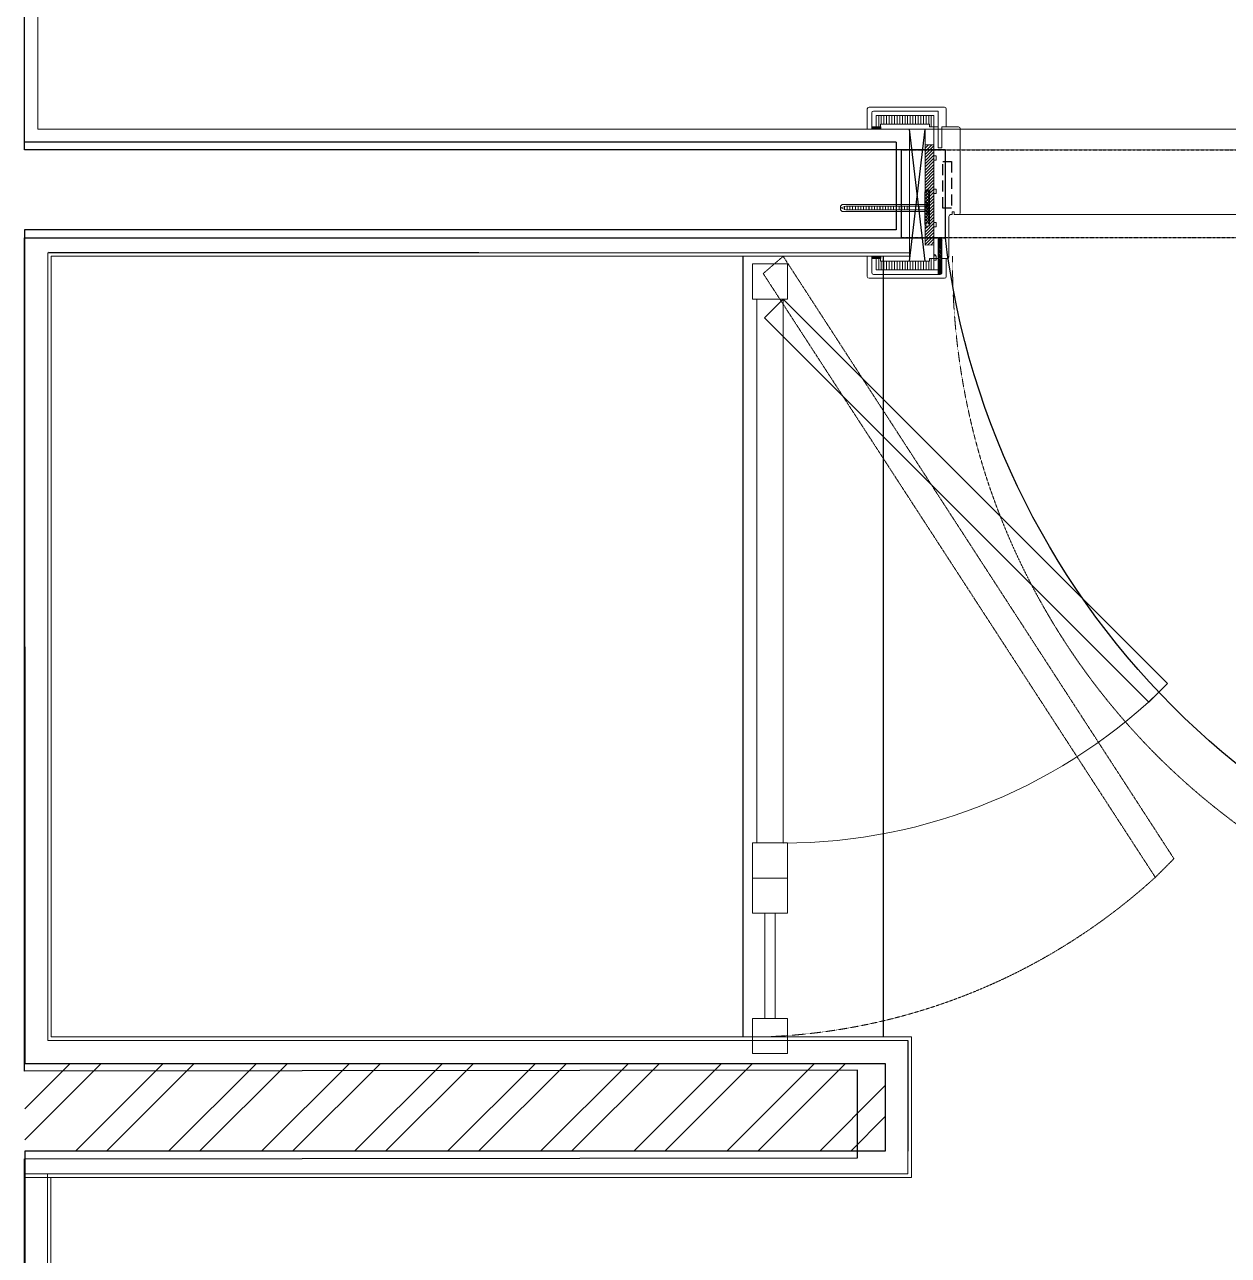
# Model space of a CAD drawing. Header units: millimetres. Extents: x 186805 to 449048, y 2167 to 51540.
# Drawn here: x 263244 to 264617, y 38972 to 40375 of the extents above; entities that cross this region are included whole.
import ezdxf

# ---------------------------------------------------------------- set-up
doc = ezdxf.new("R2010")
doc.units = ezdxf.units.MM
for name, pattern in [('BD$0$HIDDEN', [0.375, 0.25, -0.125]), ('HIDDEN', [0.375, 0.25, -0.125]), ('HIDDEN2', [0.1875, 0.125, -0.0625])]:
    doc.linetypes.add(name, pattern=pattern)
doc.layers.get('0').update_dxf_attribs({"linetype": 'CONTINUOUS'})
for name, color, linetype, lineweight in [('0-60x60-C', 3, 'CONTINUOUS', 13), ('0-AKL-P1 TILES', 8, 'CONTINUOUS', 13), ('0-akl-plasterline', 9, 'CONTINUOUS', 13), ('3117.NEW ID XR$0$BB$0$A-HATCH', 8, 'CONTINUOUS', 5), ('A-Door shower', 3, 'CONTINUOUS', 9), ('ARCHITRAVE', 2, 'CONTINUOUS', 13), ('BC$0$0-tiles', 9, 'CONTINUOUS', 5), ('BD$0$0-tiles', 9, 'CONTINUOUS', 5), ('BD$0$a-door', 8, 'CONTINUOUS', 9), ('Cabinet', 2, 'CONTINUOUS', 5), ('Countertop', 3, 'CONTINUOUS', 13)]:
    doc.layers.add(name, color=color, linetype=linetype, lineweight=lineweight)
for name, color, linetype in [('A-ABOVE DOOR', 1, 'HIDDEN2'), ('a-door', 4, 'CONTINUOUS'), ('a-wall', 140, 'CONTINUOUS'), ('HATCH', 8, 'CONTINUOUS'), ('ID-WALL AMENDED', 7, 'CONTINUOUS'), ('STEEL', 8, 'CONTINUOUS')]:
    doc.layers.add(name, color=color, linetype=linetype)

# ---------------------------------------------------------------- blocks, each defined once
blk = doc.blocks.new('A$C7C4A1575')
at = {"layer": 'A-ABOVE DOOR', "color": 8}
for p, q in [((34675.10926539917, 11399.99823794348), (33745.10926539917, 11399.99823794336)), ((33745.10926539917, 11299.99823794104), (34675.10926539893, 11299.99823794092))]:
    blk.add_line(p, q, dxfattribs=at)
at = {"layer": 'a-door', "color": 8}
for p, q in [((33745.10926539893, 11399.99823794383), (33795.10926539893, 11399.99823794389)), ((33795.10926539893, 11399.99823794389), (33795.10926539893, 11299.99823794354)), ((33795.10926539893, 11299.99823794354), (33745.10926539893, 11299.9982379436))]:
    blk.add_line(p, q, dxfattribs=at)
blk.add_arc((34701.23014231748, 11290.46032814475), 912.7176985627548, 94.78403882477518, 173.1071521719463, dxfattribs=at)
at = {"layer": 'A-Door shower', "color": 8}
for p, q in [((33589.10926539637, 12169.99823794336), (33589.1092653966, 12289.99823794342)), ((33601.10926539637, 12169.99823794336), (33601.1092653966, 12289.99823794319))]:
    blk.add_line(p, q, dxfattribs=at)
for points in [[(33575.1092653966, 12329.99823794319), (33615.1092653966, 12329.99823794319), (33615.1092653966, 12289.99823794319), (33575.1092653966, 12289.99823794319)], [(33575.1092653966, 12129.99823794336), (33615.1092653966, 12129.99823794307), (33615.1092653966, 12169.99823794336), (33575.1092653966, 12169.99823794336)], [(33575.1092653966, 12129.99823794336), (33615.1092653966, 12129.99823794307), (33615.1092653966, 12089.99823794313), (33575.1092653966, 12089.99823794342)], [(33580.1092653966, 12089.99823794348), (33610.1092653966, 12089.99823794348), (33610.1092653966, 11469.9982379436), (33580.10926539684, 11469.99823794342)], [(34027.3022662967, 11929.61764571493), (34048.51546973223, 11908.4044422794), (33610.1092653966, 11469.9982379436), (33588.89606196131, 11491.21144137895)], [(33575.10926539684, 11469.99823794336), (33615.10926539684, 11469.99823794325), (33615.10926539707, 11429.99823794336), (33575.10926539707, 11429.99823794336)]]:
    blk.add_lwpolyline(points, close=True, dxfattribs=at)
blk.add_arc((33610.10926539684, 11469.99823794348), 620.1814250684162, 46.38591785472401, 91.38591785629055, dxfattribs=at)
at = {"layer": 'a-wall', "color": 8}
for p, q in [((32745.10926539707, 14199.99823794366), (32745.10926539754, 12449.9982379436)), ((32745.10926539754, 12449.9982379436), (33695.09042352904, 12449.13029797826)), ((33695.09042352904, 12449.13029797826), (33695.09042352904, 12349.13029797838)), ((32745.1092653973, 12349.99823794418), (32745.10926539754, 11399.99823794342)), ((33695.09042352904, 12349.13029797838), (32745.1092653973, 12349.99823794418)), ((32745.10926539754, 11399.99823794342), (33745.10926539917, 11399.99823794336)), ((33745.10926539917, 11399.99823794336), (33745.10926539917, 11299.9982379436)), ((32745.10926539707, 11299.99823794336), (32745.1092653973, 9905.528554502846)), ((33745.10926539917, 11299.9982379436), (32745.10926539707, 11299.99823794336))]:
    blk.add_line(p, q, dxfattribs=at)
blk = doc.blocks.new('A$C32DD6ECA')
at = {"layer": '0-60x60-C', "color": 16, "xscale": 0.04183124983683228, "yscale": 0.04183124983683228, "zscale": 0.04183124983683228, "rotation": 180}
blk.add_blockref('A$C7C4A1575', (4397.082428284921, 2202.635936537234), dxfattribs=at)
blk = doc.blocks.new('A$C5C977968')
at = {"lineweight": 0}
h = blk.add_hatch(dxfattribs=at)
h.set_pattern_fill('LINE', color=256, scale=25, angle=90, style=0)
h.set_pattern_definition([(270, (3811.948413486651, -28108.41603056621), (3.125, -5.740342283542393e-16), [])])
h.paths.add_polyline_path([(2378.163744815451, 10704.24457529843), (2378.163744815451, 10700.24457529843), (2427.283714737569, 10700.24457529843), (2427.283714737569, 10704.24457529843)])
h = blk.add_hatch(dxfattribs=at)
h.set_pattern_fill('LINE', color=256, scale=25, angle=90, style=0)
h.set_pattern_definition([(270, (3836.855936553038, -28108.41603056621), (3.125, -5.740342283542393e-16), [])])
h.paths.add_polyline_path([(2403.071267881838, 10704.24457529843), (2403.071267881838, 10700.24457529843), (2452.191237803956, 10700.24457529843), (2452.191237803956, 10704.24457529843)])
at = {"layer": 'STEEL'}
h = blk.add_hatch(dxfattribs=at)
h.set_pattern_fill('ANSI37', color=256, scale=20, angle=180, style=0)
h.set_pattern_definition([(225, (3035.838337489229, 10821.50802540155), (1.767766952966368, -1.767766952966369), []), (315, (3035.838337489229, 10821.50802540155), (1.767766952966369, 1.767766952966368), [])])
edge = h.paths.add_edge_path()
edge.add_arc((2357.267989536573, 10683.78329475869), 2.5, 180, 360)
edge.add_arc((2357.267989536573, 10683.78329475869), 2.5, 180, 360, ccw=False)
edge = h.paths.add_edge_path()
edge.add_arc((2357.267989536573, 10720.62485499219), 2.5, 360, 540)
edge.add_line((2354.767989536573, 10683.78329475869), (2354.767989536573, 10720.62485499219))
edge.add_line((2359.767989536573, 10683.78329475869), (2359.767989536573, 10720.62485499219))
at = {"lineweight": 0}
for p, q in [((2352.767799182155, 10794.70412064444), (2352.767799182155, 10807.70412064444)), ((2355.767799182155, 10797.70412064444), (2355.767799182155, 10807.70412064441)), ((2358.767799182096, 10797.70412064444), (2358.767799182155, 10807.70412064441)), ((2361.767799182155, 10797.70412064444), (2361.767799182155, 10807.70412064444)), ((2364.767799182155, 10797.70412064444), (2364.767799182155, 10807.70412064441)), ((2367.767799182155, 10797.70412064441), (2367.767799182155, 10807.70412064441)), ((2370.767799182155, 10797.70412064441), (2370.767799182155, 10807.70412064438)), ((2373.767799182155, 10797.70412064441), (2373.767799182155, 10807.70412064444)), ((2376.767799182155, 10797.70412064441), (2376.767799182155, 10807.70412064444)), ((2379.767799182155, 10797.70412064444), (2379.767799182155, 10807.70412064441)), ((2382.767799182096, 10797.70412064444), (2382.767799182155, 10807.70412064441)), ((2385.767799182155, 10797.70412064441), (2385.767799182155, 10807.70412064441)), ((2388.767799182155, 10797.70412064441), (2388.767799182155, 10807.70412064441)), ((2391.767799182155, 10797.70412064441), (2391.767799182155, 10807.70412064444)), ((2394.767799182155, 10797.70412064444), (2394.767799182155, 10807.70412064444)), ((2397.767799182155, 10797.70412064441), (2397.767799182155, 10807.70412064441)), ((2400.767799182155, 10797.70412064441), (2400.767799182155, 10807.70412064444)), ((2403.767799182155, 10797.70412064441), (2403.767799182155, 10807.70412064444)), ((2406.767799182155, 10797.70412064444), (2406.767799182155, 10807.70412064438)), ((2409.767799182155, 10797.70412064444), (2409.767799182155, 10807.70412064438)), ((2412.767799182155, 10794.70412064444), (2412.767799182155, 10807.70412064444)), ((2450.134392380656, 10704.24457529843), (2357.507955572626, 10704.24457529843)), ((2450.134392380656, 10700.24457529843), (2357.507955572626, 10700.24457529843)), ((2366.731176171044, 10700.24457529843), (2366.731176171044, 10704.24457529843)), ((2378.163744815451, 10700.24457529843), (2378.163744815451, 10704.24457529843)), ((2456.094693631574, 10702.24457529843), (2450.134392380656, 10704.24457529843)), ((2456.094693631574, 10702.24457529843), (2450.134392380656, 10700.24457529843)), ((2352.767799182213, 10644.57890906672), (2352.767799182096, 10631.57890906672)), ((2355.767799182155, 10641.57890906669), (2355.767799182096, 10631.57890906669)), ((2358.767799182155, 10641.57890906667), (2358.767799182096, 10631.57890906667)), ((2361.767799182155, 10641.57890906665), (2361.767799182096, 10631.57890906665)), ((2364.767799182155, 10641.57890906661), (2364.767799182096, 10631.57890906662)), ((2367.767799182155, 10641.57890906661), (2367.767799182096, 10631.57890906659)), ((2370.767799182155, 10641.57890906658), (2370.767799182096, 10631.57890906658)), ((2373.767799182155, 10641.57890906655), (2373.767799182096, 10631.57890906655)), ((2376.767799182155, 10641.57890906652), (2376.767799182096, 10631.57890906651)), ((2379.767799182155, 10641.57890906651), (2379.767799182155, 10631.57890906649)), ((2382.767799182155, 10641.57890906646), (2382.767799182096, 10631.57890906646)), ((2385.767799182155, 10641.57890906646), (2385.767799182096, 10631.57890906643)), ((2388.767799182155, 10641.57890906643), (2388.767799182096, 10631.57890906642)), ((2391.767799182155, 10641.57890906639), (2391.767799182096, 10631.57890906639)), ((2394.767799182155, 10641.57890906636), (2394.767799182096, 10631.57890906636)), ((2397.767799182213, 10641.57890906635), (2397.767799182096, 10631.57890906635)), ((2400.767799182155, 10641.5789090663), (2400.767799182096, 10631.57890906632)), ((2403.767799182155, 10641.57890906629), (2403.767799182096, 10631.5789090663)), ((2406.767799182213, 10641.57890906626), (2406.767799182096, 10631.57890906627)), ((2409.767799182155, 10641.57890906623), (2409.767799182096, 10631.57890906623)), ((2412.767799182213, 10644.57890906621), (2412.767799182096, 10631.5789090662))]:
    blk.add_line(p, q, dxfattribs=at)
for p, q in [((2355.248111962981, 10706.66847211642), (2355.248111962981, 10697.66847211642)), ((2356.507955572626, 10706.66847211642), (2355.248111962981, 10706.66847211642)), ((2358.767799182271, 10708.66847211642), (2357.507955572626, 10708.66847211642)), ((2357.507955572626, 10708.66847211642), (2357.507955572626, 10695.66847211642)), ((2357.507955572626, 10698.66847211642), (2357.507955572626, 10705.66847211642)), ((2359.767799182271, 10696.66847211642), (2359.767799182271, 10707.66847211642)), ((2454.318934466632, 10706.16847211642), (2359.767799182271, 10706.16847211642)), ((2454.318934466632, 10706.16847211642), (2456.318934466632, 10704.16847211642)), ((2356.507955572626, 10697.66847211642), (2355.248111962981, 10697.66847211642)), ((2358.767799182271, 10695.66847211642), (2357.507955572626, 10695.66847211642)), ((2454.318934466632, 10698.16847211642), (2359.767799182271, 10698.16847211642)), ((2456.318934466632, 10700.16847211642), (2454.318934466632, 10698.16847211642)), ((2456.318934466632, 10700.16847211642), (2456.318934466632, 10704.16847211642))]:
    blk.add_line(p, q)
for centre, start, end in [((2356.507955572626, 10705.66847211642), 0, 90), ((2358.767799182271, 10707.66847211642), 0, 90), ((2356.507955572626, 10698.66847211642), 270, 0), ((2358.767799182271, 10696.66847211642), 270, 0)]:
    blk.add_arc(centre, 1, start, end)
at = {"layer": '0-akl-plasterline'}
for p, q in [((3371.767799183377, 10792.20407487378), (3371.767799182853, 12135.45817836897)), ((2371.767799183319, 10792.20407487391), (3371.767799183377, 10792.20407487378)), ((2377.767799182504, 10792.20407490382), (2377.767799182562, 10647.20407490369))]:
    blk.add_line(p, q, dxfattribs=at)
at = {"layer": '3117.NEW ID XR$0$BB$0$A-HATCH'}
for p, q in [((2450.750755054585, 9727.141234461553), (2550.775520620111, 9627.116468896027)), ((2486.106094054587, 9727.141234461553), (2586.130859620054, 9627.116468896056)), ((2556.816772232531, 9727.141234461582), (2656.841537798056, 9627.116468896056)), ((2592.17211123259, 9727.141234461567), (2692.196876798058, 9627.116468896056)), ((2662.882789410476, 9727.141234461582), (2762.90755497606, 9627.116468896042)), ((2698.238128410478, 9727.141234461582), (2798.262893976062, 9627.116468896042)), ((2768.948806588538, 9727.141234461553), (2868.973572154064, 9627.116468896027)), ((2804.30414558854, 9727.141234461553), (2904.328911154065, 9627.116468896027)), ((2875.014823766483, 9727.141234461567), (2975.039589332009, 9627.116468896042)), ((2910.370162766485, 9727.141234461553), (3010.394928332011, 9627.116468896042)), ((2981.080840944487, 9727.141234461582), (3081.105606510013, 9627.116468896056)), ((3016.436179944489, 9727.141234461582), (3116.460945510014, 9627.116468896056)), ((3087.146858122491, 9727.141234461553), (3187.171623688017, 9627.116468896027)), ((3122.502197122492, 9727.141234461553), (3222.526962688018, 9627.116468896027)), ((3193.212875300494, 9727.141234461538), (3293.237640865962, 9627.116468896042)), ((3228.568214300496, 9727.141234461538), (3328.592979865964, 9627.116468896042)), ((3299.27889247844, 9727.141234461553), (3386.397120734153, 9640.023006205825)), ((3334.634231478442, 9727.141234461553), (3386.397120734153, 9675.378345205841)), ((2405.428274769336, 9701.753036568785), (2480.064842442109, 9627.116468896042)), ((2405.428274769336, 9666.397697568784), (2444.709503442107, 9627.116468896042))]:
    blk.add_line(p, q, dxfattribs=at)
at = {"layer": 'a-wall'}
for p, q in [((3386.767799183319, 10777.20407487376), (3386.767799183435, 12137.07468913135)), ((2392.767799182562, 10777.20407487391), (3386.767799183319, 10777.20407487376)), ((2392.767799182562, 10777.20407487392), (3386.767799183319, 10777.20407487376)), ((2392.767799182562, 10777.20407487392), (2392.767799182562, 10677.20407487302)), ((2392.767799182562, 10677.20407487302), (3386.732498586585, 10677.20407487307)), ((3386.732498586585, 10677.20407487307), (3386.397120734153, 9727.141234461567)), ((2407.375355980941, 9757.204074873618), (2407.375355980999, 10647.20407437233, -4.774598622507459e-08)), ((2567.375355980941, 9757.204074873618), (2567.375355981058, 10647.2040748735)), ((3386.397120734153, 9727.141234461567), (2405.397120734036, 9727.03332277236)), ((2405.397120734036, 9727.03332277236), (2405.428274769394, 9627.116468896042)), ((2405.428274769394, 9627.116468896042), (3386.397120734502, 9627.116468892142)), ((3386.397120734502, 9627.116468892142), (3386.767799180176, 7847.201698361052))]:
    blk.add_line(p, q, dxfattribs=at)
at = {"layer": 'ARCHITRAVE'}
for p, q in [((2344.767799182096, 10794.70412064441), (2344.767799182155, 10812.70412064444)), ((2344.767799182155, 10812.70412064444), (2418.767799182155, 10812.70412064441)), ((2415.767799182155, 10807.70412064444), (2349.767799182155, 10807.70412064444)), ((2349.767799182155, 10807.70412064444), (2349.767799182155, 10794.70412064444)), ((2349.767799182155, 10794.70412064444), (2349.767799182155, 10807.70412064441)), ((2415.767799182155, 10794.70412064444), (2415.767799182155, 10807.70412064444)), ((2420.767799182155, 10810.70412064441), (2420.767799182096, 10794.70412064441)), ((2377.767799182504, 10792.20407490382), (1456.767799183144, 10792.20407490702)), ((2319.767799181223, 10696.70407486853), (2319.767799182096, 10792.70412064473)), ((2321.767799182096, 10794.7041206447), (2340.767799182096, 10794.70412064454)), ((2340.767799182096, 10794.70412064454), (2340.767799181922, 10770.70412064453)), ((2354.767799182155, 10794.70412064444), (2344.767799182096, 10794.70412064441)), ((2344.767799181922, 10770.7041206445), (2344.767799182096, 10794.7041206445)), ((2344.767799182096, 10794.7041206445), (2349.767799182096, 10794.70412064447)), ((2349.767799182096, 10794.70412064447), (2349.767799181805, 10761.7040949393)), ((2410.767799182155, 10797.70412064441), (2354.767799182155, 10797.70412064441)), ((2354.767799182155, 10797.70412064441), (2354.767799182155, 10794.70412064444)), ((2410.767799182155, 10794.70412064444), (2410.767799182155, 10797.70412064441)), ((2420.767799182096, 10794.70412064441), (2410.767799182155, 10794.70412064444)), ((2340.767799181922, 10770.70412064453), (2344.767799181922, 10770.7041206445)), ((2349.767799181805, 10761.70412064447), (2347.267799181805, 10761.70412064447)), ((2347.267799181805, 10761.70412064447), (2347.267799181805, 10756.70412064448)), ((2359.767799182155, 10774.20407487544), (2349.767799182155, 10774.20407487542)), ((2349.767799182329, 10660.09501443586), (2349.767799182155, 10774.20407487542)), ((2347.267799181805, 10756.70412064448), (2349.767799181805, 10756.70412064447)), ((2349.767799181805, 10756.70412064447), (2349.767799181514, 10723.70412064447)), ((2349.767799181514, 10723.70412064447), (2347.267799181514, 10723.70412064447)), ((2347.267799181514, 10723.70412064447), (2347.267799181456, 10718.70412064448)), ((2347.267799181456, 10718.70412064448), (2349.767799181456, 10718.70412064446)), ((2349.767799181456, 10718.70412064446), (2349.767799181165, 10685.70412064447)), ((2324.323709386168, 10694.70407486851), (1510.211888979364, 10694.70407487567)), ((2326.879619591113, 10694.70407486848), (2321.767799181223, 10694.70407486852)), ((2326.879619591171, 10696.70407486848), (2326.879619591171, 10697.70407486847)), ((2326.879619591171, 10697.70407486847), (2328.979619591206, 10697.70407486845)), ((2326.879619591113, 10694.70407486848), (2326.879619591171, 10696.70407486848)), ((2328.979619591148, 10695.70407486845), (2328.979619591206, 10697.70407486845)), ((2328.979619591148, 10694.70407486845), (2328.979619591148, 10695.70407486845)), ((2330.767799181223, 10694.70407486842), (2328.979619591148, 10694.70407486845)), ((2332.767799182504, 10646.50858313775), (2332.767799176043, 10692.70421899291)), ((2349.767799181165, 10685.70412064447), (2347.267799181165, 10685.70412064448)), ((2347.267799181165, 10685.70412064448), (2347.267799181107, 10680.7041206445)), ((2347.267799181107, 10680.7041206445), (2349.767799181107, 10680.70412064447)), ((2349.767799181107, 10680.70412064447), (2349.767799180991, 10660.09501443589)), ((2344.767799182388, 10666.5789090668), (2340.767799182388, 10666.57890906683)), ((2340.767799182388, 10666.57890906683), (2340.767799182038, 10628.57890906683)), ((2344.767799182038, 10626.57890906678), (2344.767799182388, 10666.5789090668)), ((2349.76779918262, 10664.57895483579), (2349.76779918262, 10660.09501443584)), ((2340.767799182562, 10655.57910906685), (2340.767799182388, 10631.57890906683)), ((2344.767799182388, 10631.5789090668), (2344.767799182562, 10655.57910906682)), ((2359.767799182329, 10659.80281614074), (2349.76779918262, 10660.09501443585)), ((2349.767799180991, 10660.09501443589), (2349.767799182213, 10644.57890906675)), ((2340.767799182329, 10644.50860519129), (2334.767799182388, 10644.50860519135)), ((2354.767799182213, 10644.57890906669), (2344.767799182213, 10644.57890906678)), ((2344.767799182213, 10644.57890906678), (2344.767799182038, 10626.57890906678)), ((2349.767799180874, 10647.70412064447), (2347.267799180874, 10647.70412064448)), ((2347.267799180874, 10647.70412064448), (2347.267799180816, 10642.70412064447)), ((2347.267799180816, 10642.70412064447), (2349.767799180816, 10642.70412064447)), ((2349.767799182096, 10631.57890906675), (2349.767799182213, 10644.57890906675)), ((2349.767799182213, 10644.57890906675), (2349.767799182096, 10631.57890906675)), ((2354.767799182155, 10641.57890906669), (2354.767799182213, 10644.57890906669)), ((2410.767799182155, 10641.57890906621), (2354.767799182155, 10641.57890906669)), ((2410.767799182213, 10644.57890906623), (2410.767799182155, 10641.57890906621)), ((2420.767799182213, 10644.57890906613), (2410.767799182213, 10644.57890906623)), ((2415.767799182213, 10644.57890906619), (2415.767799182096, 10631.57890906619)), ((2420.767799182096, 10628.57890906614), (2420.767799182213, 10644.57890906613)), ((2344.767799180758, 10633.70427487548), (2340.767799180758, 10633.70427487552)), ((2342.767799182038, 10626.57890906678), (2344.767799182038, 10626.57890906678)), ((2349.767799182388, 10631.57890906675), (2344.767799182388, 10631.5789090668)), ((2344.767799182038, 10626.57890906678), (2418.767799182038, 10626.57890906617)), ((2415.767799182096, 10631.57890906619), (2349.767799182096, 10631.57890906675))]:
    blk.add_line(p, q, dxfattribs=at)
for centre, start, end in [((2418.767799182155, 10810.70412064444), 0, 90), ((2321.767799182038, 10792.7041206447), 90, 180), ((2321.767799181282, 10696.70407486851), 180, 270), ((2330.767799181223, 10692.70407486842), 0, 90), ((2334.767799182388, 10646.50860519135), 180, 270), ((2342.767799182038, 10628.5789090668), 179.9999999991662, 270), ((2418.767799182096, 10628.57890906617), 270, 0)]:
    blk.add_arc(centre, 2, start, end, dxfattribs=at)
at = {"layer": 'BC$0$0-tiles'}
for p, q in [((3360.39712073555, 10651.20407487496), (2377.767799182562, 10651.20407487381)), ((3360.397120736365, 9753.204074871144), (3360.39712073555, 10651.20407487496)), ((3356.39712073555, 10647.20407487467), (2435.524985582975, 10647.20407487385)), ((3356.397120736248, 9757.204074871144), (3356.39712073555, 10647.20407487467)), ((2375.475784299138, 9597.204074874957), (2375.475784299022, 9757.204074871348)), ((2375.475784299022, 9757.204074871348), (3356.397120736248, 9757.204074871144)), ((2379.475784299022, 9753.204074871144), (3360.397120736365, 9753.204074871144)), ((2379.475784299138, 9601.204074874753), (2379.475784299022, 9727.141234461043)), ((2656.397120735201, 9597.20407487484), (2375.475784299138, 9597.204074874957)), ((3360.767799179128, 9601.204074874462), (2379.475784299138, 9601.204074874753)), ((3356.767799178779, 9597.204074874666), (2656.397120735201, 9597.20407487484))]:
    blk.add_line(p, q, dxfattribs=at)
at = {"layer": 'BD$0$0-tiles'}
for p, q in [((3359.397120714246, 10651.90945299566), (2377.76779918262, 10651.19964806737)), ((3360.39712073555, 10651.20407487484), (2435.525541517127, 10651.20407487397)), ((3360.397120736365, 9753.204074871057), (3360.39712073555, 10651.20407487484)), ((3355.397120710986, 10647.20407489446), (2377.767799182562, 10647.204074874)), ((3355.397120710986, 10647.20407489434), (2377.767799182562, 10647.2040748739)), ((3356.39712073555, 10647.20407487455), (2435.524985582975, 10647.20407487385)), ((3356.397120736248, 9757.204074871057), (3356.39712073555, 10647.20407487455)), ((2375.475784299138, 9597.204074874957), (2375.475784299022, 9757.20407487126)), ((2375.475784299022, 9757.20407487126), (3356.397120736248, 9757.204074871057)), ((2379.475784299022, 9753.204074871057), (2379.475784299138, 9627.116459182347)), ((2379.475784299022, 9753.204074871057), (3360.397120736365, 9753.204074871057)), ((2379.475784299138, 9601.204074874753), (2379.475784299022, 9727.141234460956)), ((2656.397120735201, 9597.20407487484), (2375.475784299138, 9597.204074874957)), ((3386.767799182853, 9601.204074874346), (2379.475784299138, 9601.204074874753)), ((3386.767799182853, 9597.20407487455), (2656.397120735201, 9597.20407487484)), ((3356.767799180292, 7877.201698362565), (3356.767799178779, 9597.204074874666)), ((3360.767799180176, 7873.201698362653), (3360.767799179128, 9601.204074874462))]:
    blk.add_line(p, q, dxfattribs=at)
at = {"layer": 'BD$0$a-door', "linetype": 'BD$0$HIDDEN'}
for p, q in [((2076.101404339657, 9960.468102214742), (2521.699596229533, 10647.20407487385)), ((2521.699596229533, 10647.20407487385), (2544.452321032819, 10627.53039280584)), ((2544.452321032819, 10627.53039280584), (2097.314607775421, 9939.254898779356)), ((2097.314607775421, 9939.254898779356), (2076.101404339657, 9960.468102214742))]:
    blk.add_line(p, q, dxfattribs=at)
for centre, radius, start, end in [((1533.036038146063, 10640.70015438358), 795.5610737593603, 271.2644282186588, 0.4684132453284772), ((2568.264466605731, 10456.22843516085), 699.3249651277716, 227.6672688661535, 267.3327311351833)]:
    blk.add_arc(centre, radius, start, end, dxfattribs=at)
at = {"layer": 'Cabinet'}
for p, q in [((2377.767799182096, 10792.20407487547), (2359.767799182096, 10792.20407487541)), ((2359.767799182096, 10792.20407487541), (2359.767799182504, 10659.80281614074)), ((2377.767799182562, 10641.57890906649), (2377.767799182096, 10792.20407487547)), ((2359.76779918262, 10641.57890906667), (2377.767799182562, 10641.57890906649))]:
    blk.add_line(p, q, dxfattribs=at)
at = {"layer": 'Countertop'}
for p, q in [((2335.767799182038, 10794.70407487538), (2335.767799182038, 10815.20407487538)), ((2337.767799182038, 10817.20407487538), (2423.767799182038, 10817.20407487555)), ((2425.767799182038, 10815.20407487552), (2425.767799182038, 10792.20407487555)), ((2335.767799182329, 10644.57895483582), (2335.767799182329, 10624.07895483582)), ((2425.767799182446, 10624.07895483598), (2425.767799182388, 10647.07895483599)), ((2337.767799182446, 10622.07895483584), (2423.767799182446, 10622.07895483598))]:
    blk.add_line(p, q, dxfattribs=at)
for centre, start, end in [((2337.767799182038, 10815.20407487535), 90, 180), ((2423.767799182038, 10815.20407487552), 0, 90), ((2337.767799182329, 10624.07895483582), 180, 270), ((2423.767799182446, 10624.07895483599), 270, 0)]:
    blk.add_arc(centre, 2, start, end, dxfattribs=at)
at = {"layer": 'HATCH'}
for p, q in [((2359.76779918262, 10641.57890906667), (2377.767799182096, 10792.20407487547)), ((2377.76779918262, 10641.57890906649), (2359.767799182096, 10792.20407487541)), ((2349.767799182155, 10773.2052529744), (2359.767799182155, 10763.20525297441)), ((2349.767799182155, 10769.66971906846), (2359.767799182155, 10759.66971906846)), ((2349.767799182155, 10766.13418516253), (2359.767799182155, 10756.13418516253)), ((2349.767799182155, 10762.5986512566), (2359.767799182155, 10752.5986512566)), ((2352.304511187074, 10774.20407487542), (2359.767799182155, 10766.74078688034)), ((2355.840045092977, 10774.20407487544), (2359.767799182155, 10770.27632078627)), ((2359.375578998937, 10774.20407487543), (2359.767799182155, 10773.81185469221)), ((2349.767799182155, 10759.06311735066), (2359.767799182155, 10749.06311735067)), ((2349.767799182155, 10755.52758344472), (2359.767799182155, 10745.5275834447)), ((2349.767799182155, 10751.99204953879), (2359.767799182213, 10741.99204953877)), ((2349.767799182155, 10748.45651563286), (2359.767799182213, 10738.45651563283)), ((2349.767799182213, 10744.92098172689), (2359.767799182155, 10734.9209817269)), ((2349.767799182213, 10741.38544782095), (2359.767799182213, 10731.38544782097)), ((2349.767799182213, 10737.84991391502), (2359.767799182155, 10727.84991391502)), ((2349.767799182213, 10734.31438000909), (2359.767799182213, 10724.31438000909)), ((2349.767799182213, 10730.77884610315), (2357.426793352701, 10723.11985193267)), ((2349.767799182213, 10727.24331219721), (2355.115195732855, 10721.89591564656)), ((2349.767799182213, 10723.70777829128), (2354.767989536573, 10718.70758793692)), ((2349.767799182213, 10720.17224438535), (2354.767989536573, 10715.17205403099)), ((2359.762940708024, 10720.78370457732), (2359.767799182213, 10720.77884610316)), ((2349.767799182213, 10716.63671047941), (2354.767989536573, 10711.63652012506)), ((2349.767799182213, 10713.10117657348), (2354.767989536573, 10708.10098621913)), ((2349.767799182213, 10709.56564266755), (2354.767989536573, 10704.5654523132)), ((2349.767799182213, 10706.03010876161), (2354.767989536573, 10701.02991840726)), ((2349.767799182213, 10702.49457485568), (2354.767989536573, 10697.49438450133)), ((2349.767799182213, 10698.95904094975), (2354.767989536573, 10693.95885059541)), ((2349.767799182213, 10695.4235070438), (2354.767989536573, 10690.42331668947)), ((2349.767799182271, 10691.88797313787), (2354.767989536573, 10686.88778278354)), ((2349.767799182271, 10688.35243923191), (2354.813921868335, 10683.30631654583)), ((2349.767799182271, 10684.81690532598), (2359.767799182271, 10674.81690532596)), ((2349.767799182271, 10681.28137142005), (2359.767799182271, 10671.28137142003)), ((2349.767799182271, 10677.74583751411), (2359.767799182271, 10667.74583751409)), ((2356.79096555477, 10681.32927285938), (2359.767799182271, 10678.35243923189)), ((2359.311951859447, 10682.34382046068), (2359.767799182271, 10681.88797313783)), ((2344.515306281799, 10666.5789090668), (2340.767799182329, 10662.83140196733)), ((2342.747539328877, 10666.57890906683), (2340.767799182388, 10664.59916892034)), ((2340.979772375897, 10666.57890906683), (2340.767799182388, 10666.36693587332)), ((2344.767799182388, 10665.06363501441), (2340.767799182329, 10661.06363501436)), ((2344.767799182388, 10663.29586806143), (2340.767799182329, 10659.29586806138)), ((2349.767799182271, 10674.21030360818), (2359.767799182271, 10664.21030360816)), ((2349.767799182271, 10670.67476970224), (2359.767799182271, 10660.67476970224)), ((2349.767799182271, 10667.13923579631), (2357.024046862789, 10659.88298811577)), ((2349.767799182271, 10663.60370189037), (2353.382095766778, 10659.98940530587)), ((2344.767799182388, 10661.52810110843), (2340.767799182329, 10657.52810110841)), ((2344.767799182271, 10659.76033415545), (2340.767799182271, 10655.76033415541)), ((2344.767799182271, 10657.99256720248), (2340.767799182271, 10653.99256720244)), ((2344.767799182271, 10656.22480024947), (2340.767799182271, 10652.22480024946)), ((2344.767799182271, 10654.4570332965), (2340.767799182213, 10650.45703329646)), ((2344.767799182271, 10652.68926634353), (2340.767799182213, 10648.68926634348)), ((2344.767799182271, 10650.92149939056), (2340.767799182213, 10646.92149939052)), ((2344.767799182213, 10649.15373243754), (2340.767799182213, 10645.15373243754)), ((2344.767799182213, 10647.38596548458), (2340.767799182213, 10643.38596548454)), ((2344.767799182213, 10645.61819853159), (2340.767799182213, 10641.61819853156)), ((2344.767799182155, 10643.85043157863), (2340.767799182155, 10639.85043157859)), ((2344.767799182155, 10642.08266462562), (2340.767799182155, 10638.08266462562)), ((2344.767799182155, 10640.31489767265), (2340.767799182096, 10636.31489767262)), ((2344.767799182155, 10638.54713071967), (2340.767799182096, 10634.54713071963)), ((2344.767799182155, 10636.77936376671), (2340.767799182096, 10632.77936376668)), ((2344.767799182096, 10635.0115968137), (2340.767799182096, 10631.01159681366)), ((2344.767799182096, 10633.24382986072), (2340.767799182096, 10629.24382986069)), ((2344.767799182096, 10631.47606290774), (2340.978036686662, 10627.68630041232)), ((2344.767799182038, 10629.70829595474), (2341.857554474729, 10626.79805124744)), ((2344.767799182038, 10627.94052900177), (2343.406179247075, 10626.5789090668))]:
    blk.add_line(p, q, dxfattribs=at)
at = {"layer": 'HATCH', "linetype": 'HIDDEN', "ltscale": 50}
for p, q in [((2339.767799181805, 10755.20412064454), (2329.767799181805, 10755.20412064464)), ((2329.767799181805, 10755.20412064464), (2329.76779918134, 10702.20412064464)), ((2339.76779918134, 10702.20412064455), (2339.767799181805, 10755.20412064454)), ((2329.76779918134, 10702.20412064464), (2339.76779918134, 10702.20412064455))]:
    blk.add_line(p, q, dxfattribs=at)
at = {"layer": 'HATCH'}
for centre in [(2414.410801277903, 10793.45409776004), (2415.410801277903, 10793.45409776006), (2416.410801277903, 10793.45409776004), (2417.410801277903, 10793.45409776007), (2418.410801277903, 10793.45409776004), (2419.410801277903, 10793.45409776006), (2420.410801277903, 10793.45409776007), (2421.410801277903, 10793.45409776007), (2422.410801277903, 10793.45409776006), (2423.410801277903, 10793.45409776006), (2424.410801277903, 10793.45409776007), (2414.410801278253, 10645.82893195143), (2415.410801278253, 10645.82893195143), (2416.410801278253, 10645.82893195142), (2417.410801278253, 10645.82893195142), (2418.410801278253, 10645.82893195142), (2419.410801278253, 10645.82893195142), (2420.410801278253, 10645.82893195143), (2421.410801278253, 10645.82893195146), (2422.410801278253, 10645.82893195147), (2423.410801278253, 10645.82893195142), (2424.410801278253, 10645.82893195144)]:
    blk.add_arc(centre, 3.851496005722189, 161.0613736019981, 198.9386263980019, dxfattribs=at)
at = {"layer": 'HATCH', "lineweight": 0}
blk.add_open_spline([(2349.767799180874, 10649.56929178177), (2348.825944917568, 10649.02889320995), (2348.157717590686, 10648.39160239708), (2347.665943927772, 10647.70412064447)], degree=3, dxfattribs=at)
at = {"layer": 'ID-WALL AMENDED'}
blk.add_line((2379.475784299022, 9753.204074871144), (2379.475784299138, 9627.116459182464), dxfattribs=at)
at = {"layer": 'STEEL'}
for p, q in [((2354.767989536573, 10683.78329475869), (2354.767989536573, 10720.62485499219)), ((2359.767989536573, 10683.78329475869), (2359.767989536573, 10720.62485499219))]:
    blk.add_line(p, q, dxfattribs=at)
for centre, start, end in [((2357.267989536573, 10720.62485499219), 0, 180), ((2357.267989536573, 10683.78329475869), 180, 0), ((2357.267989536573, 10683.78329475869), 180, 0)]:
    blk.add_arc(centre, 2.5, start, end, dxfattribs=at)

msp = doc.modelspace()

# ---------------------------------------------------------------- block references
at = {"layer": '0-60x60-C', "color": 16, "xscale": -23.90557308239969, "yscale": 23.90557308239969, "zscale": 23.90557308239969}
msp.add_blockref('A$C32DD6ECA', (335613.5585708185, -1123.044708209927), dxfattribs=at)
at = {"layer": '0-AKL-P1 TILES', "color": 1, "xscale": -1}
msp.add_blockref('A$C5C977968', (266630.6603004014, 29463.81650459875), dxfattribs=at)

doc.saveas('drawing.dxf')
